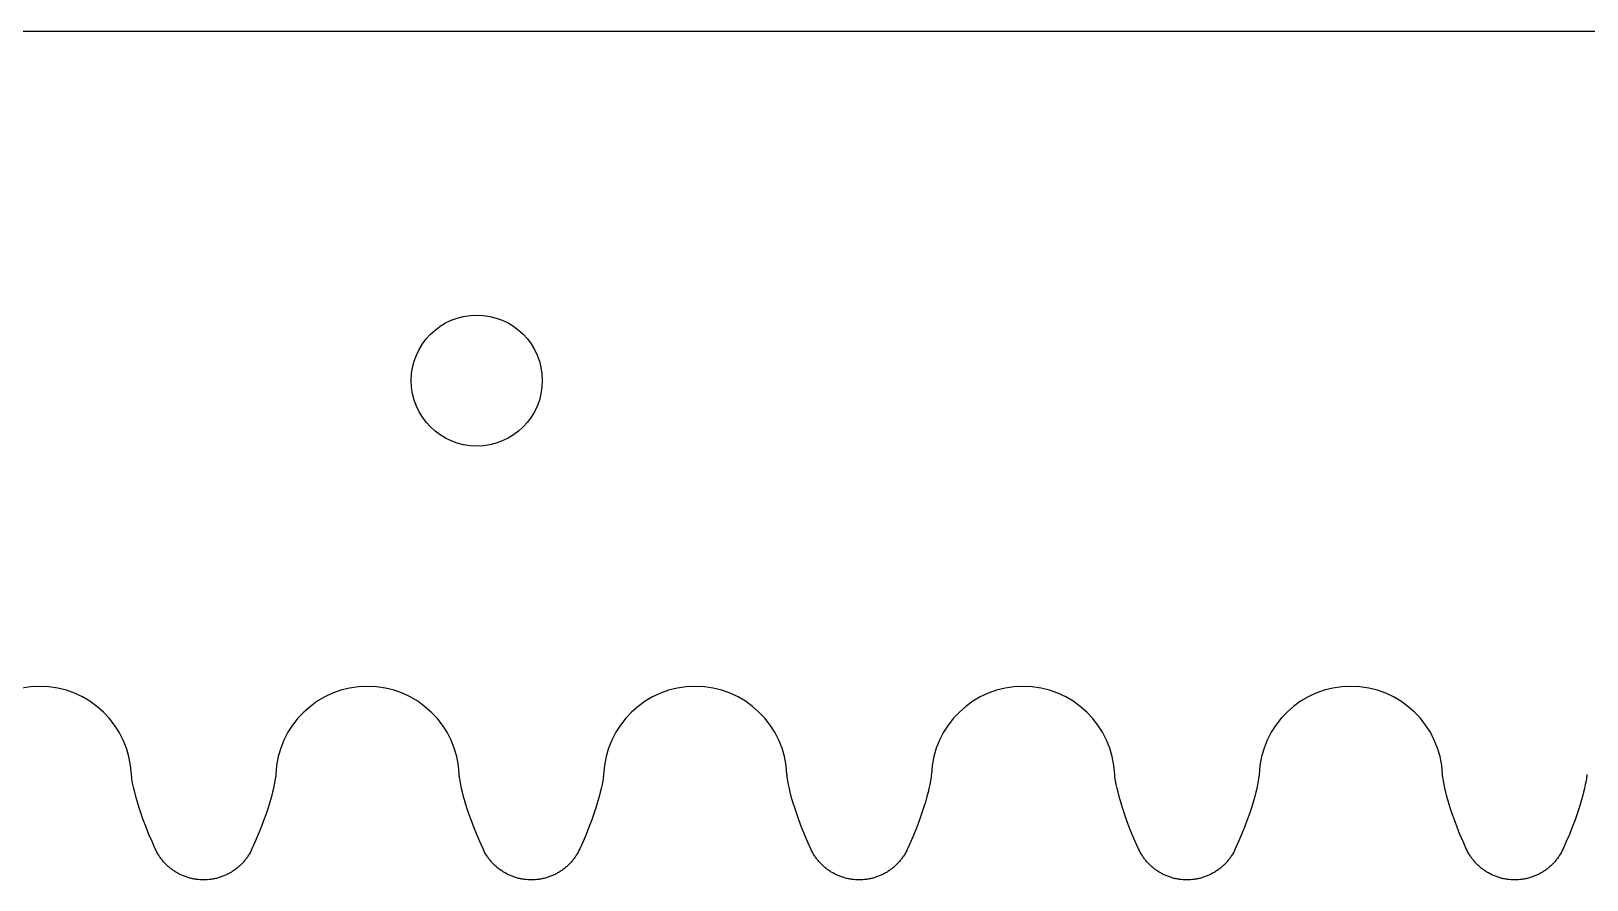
# Model space of a CAD drawing. Extents: x -1581 to -1270, y 120 to 168.
# Drawn here: x -1425.4 to -1389.8, y 119.9 to 139.33 of the extents above; entities that cross this region are included whole.
import ezdxf

# ---------------------------------------------------------------- set-up
doc = ezdxf.new("R2010")
doc.units = 0
doc.layers.add('V2_X8M8_BEARINGS', color=7, linetype='CONTINUOUS')

msp = doc.modelspace()

# ---------------------------------------------------------------- linework, layer by layer
at = {"layer": 'V2_X8M8_BEARINGS'}
for p, q in [((-1580.467, 139.332, -0.042), (-1334.697, 139.332, -0.042)), ((-1423.1, 122.298, -0.042), (-1423.1, 122.313, -0.042)), ((-1423.099, 122.29, -0.042), (-1423.1, 122.298, -0.042)), ((-1423.099, 122.285, -0.042), (-1423.099, 122.29, -0.042)), ((-1423.098, 122.277, -0.042), (-1423.099, 122.285, -0.042)), ((-1423.095, 122.252, -0.042), (-1423.098, 122.277, -0.042)), ((-1423.089, 122.217, -0.042), (-1423.095, 122.252, -0.042)), ((-1423.082, 122.171, -0.042), (-1423.089, 122.217, -0.042)), ((-1423.065, 122.085, -0.042), (-1423.082, 122.171, -0.042)), ((-1419.816, 122.171, -0.042), (-1419.833, 122.085, -0.042)), ((-1419.808, 122.217, -0.042), (-1419.816, 122.171, -0.042)), ((-1419.803, 122.252, -0.042), (-1419.808, 122.217, -0.042)), ((-1419.8, 122.277, -0.042), (-1419.803, 122.252, -0.042)), ((-1419.799, 122.285, -0.042), (-1419.8, 122.277, -0.042)), ((-1419.798, 122.298, -0.042), (-1419.799, 122.29, -0.042)), ((-1419.799, 122.29, -0.042), (-1419.799, 122.285, -0.042)), ((-1419.797, 122.313, -0.042), (-1419.798, 122.298, -0.042)), ((-1415.6, 122.298, -0.042), (-1415.6, 122.313, -0.042)), ((-1415.599, 122.29, -0.042), (-1415.6, 122.298, -0.042)), ((-1415.599, 122.285, -0.042), (-1415.599, 122.29, -0.042)), ((-1415.598, 122.277, -0.042), (-1415.599, 122.285, -0.042)), ((-1415.595, 122.252, -0.042), (-1415.598, 122.277, -0.042)), ((-1415.589, 122.217, -0.042), (-1415.595, 122.252, -0.042)), ((-1415.582, 122.171, -0.042), (-1415.589, 122.217, -0.042)), ((-1415.565, 122.085, -0.042), (-1415.582, 122.171, -0.042)), ((-1412.316, 122.171, -0.042), (-1412.333, 122.085, -0.042)), ((-1412.308, 122.217, -0.042), (-1412.316, 122.171, -0.042)), ((-1412.303, 122.252, -0.042), (-1412.308, 122.217, -0.042)), ((-1412.3, 122.277, -0.042), (-1412.303, 122.252, -0.042)), ((-1412.299, 122.285, -0.042), (-1412.3, 122.277, -0.042)), ((-1412.298, 122.298, -0.042), (-1412.299, 122.29, -0.042)), ((-1412.299, 122.29, -0.042), (-1412.299, 122.285, -0.042)), ((-1412.297, 122.313, -0.042), (-1412.298, 122.298, -0.042)), ((-1408.1, 122.298, -0.042), (-1408.1, 122.313, -0.042)), ((-1408.099, 122.29, -0.042), (-1408.1, 122.298, -0.042)), ((-1408.099, 122.285, -0.042), (-1408.099, 122.29, -0.042)), ((-1408.098, 122.277, -0.042), (-1408.099, 122.285, -0.042)), ((-1408.095, 122.252, -0.042), (-1408.098, 122.277, -0.042)), ((-1408.089, 122.217, -0.042), (-1408.095, 122.252, -0.042)), ((-1408.082, 122.171, -0.042), (-1408.089, 122.217, -0.042)), ((-1408.065, 122.085, -0.042), (-1408.082, 122.171, -0.042)), ((-1404.816, 122.171, -0.042), (-1404.833, 122.085, -0.042)), ((-1404.808, 122.217, -0.042), (-1404.816, 122.171, -0.042)), ((-1404.803, 122.252, -0.042), (-1404.808, 122.217, -0.042)), ((-1404.8, 122.277, -0.042), (-1404.803, 122.252, -0.042)), ((-1404.799, 122.285, -0.042), (-1404.8, 122.277, -0.042)), ((-1404.798, 122.298, -0.042), (-1404.799, 122.29, -0.042)), ((-1404.799, 122.29, -0.042), (-1404.799, 122.285, -0.042)), ((-1404.797, 122.313, -0.042), (-1404.798, 122.298, -0.042)), ((-1400.6, 122.298, -0.042), (-1400.6, 122.313, -0.042)), ((-1400.599, 122.29, -0.042), (-1400.6, 122.298, -0.042)), ((-1400.599, 122.285, -0.042), (-1400.599, 122.29, -0.042)), ((-1400.598, 122.277, -0.042), (-1400.599, 122.285, -0.042)), ((-1400.595, 122.252, -0.042), (-1400.598, 122.277, -0.042)), ((-1400.589, 122.217, -0.042), (-1400.595, 122.252, -0.042)), ((-1400.582, 122.171, -0.042), (-1400.589, 122.217, -0.042)), ((-1400.565, 122.085, -0.042), (-1400.582, 122.171, -0.042)), ((-1397.316, 122.171, -0.042), (-1397.333, 122.085, -0.042)), ((-1397.308, 122.217, -0.042), (-1397.316, 122.171, -0.042)), ((-1397.303, 122.252, -0.042), (-1397.308, 122.217, -0.042)), ((-1397.3, 122.277, -0.042), (-1397.303, 122.252, -0.042)), ((-1397.299, 122.285, -0.042), (-1397.3, 122.277, -0.042)), ((-1397.298, 122.298, -0.042), (-1397.299, 122.29, -0.042)), ((-1397.299, 122.29, -0.042), (-1397.299, 122.285, -0.042)), ((-1397.297, 122.313, -0.042), (-1397.298, 122.298, -0.042)), ((-1393.1, 122.298, -0.042), (-1393.1, 122.313, -0.042)), ((-1393.099, 122.29, -0.042), (-1393.1, 122.298, -0.042)), ((-1393.099, 122.285, -0.042), (-1393.099, 122.29, -0.042)), ((-1393.098, 122.277, -0.042), (-1393.099, 122.285, -0.042)), ((-1393.095, 122.252, -0.042), (-1393.098, 122.277, -0.042)), ((-1393.089, 122.217, -0.042), (-1393.095, 122.252, -0.042)), ((-1393.082, 122.171, -0.042), (-1393.089, 122.217, -0.042)), ((-1393.065, 122.085, -0.042), (-1393.082, 122.171, -0.042)), ((-1389.816, 122.171, -0.042), (-1389.833, 122.085, -0.042)), ((-1389.808, 122.217, -0.042), (-1389.816, 122.171, -0.042)), ((-1389.803, 122.252, -0.042), (-1389.808, 122.217, -0.042)), ((-1389.8, 122.277, -0.042), (-1389.803, 122.252, -0.042)), ((-1389.799, 122.285, -0.042), (-1389.8, 122.277, -0.042)), ((-1389.798, 122.298, -0.042), (-1389.799, 122.29, -0.042)), ((-1389.799, 122.29, -0.042), (-1389.799, 122.285, -0.042)), ((-1389.797, 122.313, -0.042), (-1389.798, 122.298, -0.042)), ((-1423.046, 121.997, -0.042), (-1423.065, 122.085, -0.042)), ((-1423.025, 121.907, -0.042), (-1423.046, 121.997, -0.042)), ((-1423.001, 121.814, -0.042), (-1423.025, 121.907, -0.042)), ((-1422.964, 121.683, -0.042), (-1423.001, 121.814, -0.042)), ((-1419.897, 121.814, -0.042), (-1419.934, 121.683, -0.042)), ((-1419.873, 121.907, -0.042), (-1419.897, 121.814, -0.042)), ((-1419.852, 121.997, -0.042), (-1419.873, 121.907, -0.042)), ((-1419.833, 122.085, -0.042), (-1419.852, 121.997, -0.042)), ((-1415.546, 121.997, -0.042), (-1415.565, 122.085, -0.042)), ((-1415.525, 121.907, -0.042), (-1415.546, 121.997, -0.042)), ((-1415.501, 121.814, -0.042), (-1415.525, 121.907, -0.042)), ((-1415.464, 121.683, -0.042), (-1415.501, 121.814, -0.042)), ((-1412.397, 121.814, -0.042), (-1412.434, 121.683, -0.042)), ((-1412.373, 121.907, -0.042), (-1412.397, 121.814, -0.042)), ((-1412.352, 121.997, -0.042), (-1412.373, 121.907, -0.042)), ((-1412.333, 122.085, -0.042), (-1412.352, 121.997, -0.042)), ((-1408.046, 121.997, -0.042), (-1408.065, 122.085, -0.042)), ((-1408.025, 121.907, -0.042), (-1408.046, 121.997, -0.042)), ((-1408.001, 121.814, -0.042), (-1408.025, 121.907, -0.042)), ((-1407.964, 121.683, -0.042), (-1408.001, 121.814, -0.042)), ((-1404.897, 121.814, -0.042), (-1404.934, 121.683, -0.042)), ((-1404.873, 121.907, -0.042), (-1404.897, 121.814, -0.042)), ((-1404.852, 121.997, -0.042), (-1404.873, 121.907, -0.042)), ((-1404.833, 122.085, -0.042), (-1404.852, 121.997, -0.042)), ((-1400.546, 121.997, -0.042), (-1400.565, 122.085, -0.042)), ((-1400.525, 121.907, -0.042), (-1400.546, 121.997, -0.042)), ((-1400.501, 121.814, -0.042), (-1400.525, 121.907, -0.042)), ((-1400.464, 121.683, -0.042), (-1400.501, 121.814, -0.042)), ((-1397.397, 121.814, -0.042), (-1397.434, 121.683, -0.042)), ((-1397.373, 121.907, -0.042), (-1397.397, 121.814, -0.042)), ((-1397.352, 121.997, -0.042), (-1397.373, 121.907, -0.042)), ((-1397.333, 122.085, -0.042), (-1397.352, 121.997, -0.042)), ((-1393.046, 121.997, -0.042), (-1393.065, 122.085, -0.042)), ((-1393.025, 121.907, -0.042), (-1393.046, 121.997, -0.042)), ((-1393.001, 121.814, -0.042), (-1393.025, 121.907, -0.042)), ((-1392.964, 121.683, -0.042), (-1393.001, 121.814, -0.042)), ((-1389.897, 121.814, -0.042), (-1389.934, 121.683, -0.042)), ((-1389.873, 121.907, -0.042), (-1389.897, 121.814, -0.042)), ((-1389.852, 121.997, -0.042), (-1389.873, 121.907, -0.042)), ((-1389.833, 122.085, -0.042), (-1389.852, 121.997, -0.042)), ((-1422.923, 121.55, -0.042), (-1422.964, 121.683, -0.042)), ((-1422.878, 121.414, -0.042), (-1422.923, 121.55, -0.042)), ((-1422.829, 121.275, -0.042), (-1422.878, 121.414, -0.042)), ((-1420.019, 121.414, -0.042), (-1420.068, 121.275, -0.042)), ((-1419.975, 121.55, -0.042), (-1420.019, 121.414, -0.042)), ((-1419.934, 121.683, -0.042), (-1419.975, 121.55, -0.042)), ((-1415.423, 121.55, -0.042), (-1415.464, 121.683, -0.042)), ((-1415.378, 121.414, -0.042), (-1415.423, 121.55, -0.042)), ((-1415.329, 121.275, -0.042), (-1415.378, 121.414, -0.042)), ((-1412.519, 121.414, -0.042), (-1412.568, 121.275, -0.042)), ((-1412.474, 121.55, -0.042), (-1412.519, 121.414, -0.042)), ((-1412.434, 121.683, -0.042), (-1412.474, 121.55, -0.042)), ((-1407.923, 121.55, -0.042), (-1407.964, 121.683, -0.042)), ((-1407.878, 121.414, -0.042), (-1407.923, 121.55, -0.042)), ((-1407.829, 121.275, -0.042), (-1407.878, 121.414, -0.042)), ((-1405.019, 121.414, -0.042), (-1405.068, 121.275, -0.042)), ((-1404.974, 121.55, -0.042), (-1405.019, 121.414, -0.042)), ((-1404.934, 121.683, -0.042), (-1404.974, 121.55, -0.042)), ((-1400.423, 121.55, -0.042), (-1400.464, 121.683, -0.042)), ((-1400.378, 121.414, -0.042), (-1400.423, 121.55, -0.042)), ((-1400.329, 121.275, -0.042), (-1400.378, 121.414, -0.042)), ((-1397.519, 121.414, -0.042), (-1397.568, 121.275, -0.042)), ((-1397.474, 121.55, -0.042), (-1397.519, 121.414, -0.042)), ((-1397.434, 121.683, -0.042), (-1397.474, 121.55, -0.042)), ((-1392.923, 121.55, -0.042), (-1392.964, 121.683, -0.042)), ((-1392.878, 121.414, -0.042), (-1392.923, 121.55, -0.042)), ((-1392.829, 121.275, -0.042), (-1392.878, 121.414, -0.042)), ((-1390.019, 121.414, -0.042), (-1390.068, 121.275, -0.042)), ((-1389.974, 121.55, -0.042), (-1390.019, 121.414, -0.042)), ((-1389.934, 121.683, -0.042), (-1389.974, 121.55, -0.042)), ((-1422.767, 121.11, -0.042), (-1422.829, 121.275, -0.042)), ((-1422.701, 120.944, -0.042), (-1422.767, 121.11, -0.042)), ((-1420.131, 121.11, -0.042), (-1420.197, 120.944, -0.042)), ((-1420.068, 121.275, -0.042), (-1420.131, 121.11, -0.042)), ((-1415.267, 121.11, -0.042), (-1415.329, 121.275, -0.042)), ((-1415.201, 120.944, -0.042), (-1415.267, 121.11, -0.042)), ((-1412.631, 121.11, -0.042), (-1412.697, 120.944, -0.042)), ((-1412.568, 121.275, -0.042), (-1412.631, 121.11, -0.042)), ((-1407.767, 121.11, -0.042), (-1407.829, 121.275, -0.042)), ((-1407.701, 120.944, -0.042), (-1407.767, 121.11, -0.042)), ((-1405.131, 121.11, -0.042), (-1405.197, 120.944, -0.042)), ((-1405.068, 121.275, -0.042), (-1405.131, 121.11, -0.042)), ((-1400.267, 121.11, -0.042), (-1400.329, 121.275, -0.042)), ((-1400.201, 120.944, -0.042), (-1400.267, 121.11, -0.042)), ((-1397.631, 121.11, -0.042), (-1397.697, 120.944, -0.042)), ((-1397.568, 121.275, -0.042), (-1397.631, 121.11, -0.042)), ((-1392.767, 121.11, -0.042), (-1392.829, 121.275, -0.042)), ((-1392.701, 120.944, -0.042), (-1392.767, 121.11, -0.042)), ((-1390.131, 121.11, -0.042), (-1390.197, 120.944, -0.042)), ((-1390.068, 121.275, -0.042), (-1390.131, 121.11, -0.042)), ((-1422.63, 120.778, -0.042), (-1422.701, 120.944, -0.042)), ((-1422.556, 120.612, -0.042), (-1422.63, 120.778, -0.042)), ((-1420.268, 120.778, -0.042), (-1420.342, 120.612, -0.042)), ((-1420.197, 120.944, -0.042), (-1420.268, 120.778, -0.042)), ((-1415.13, 120.778, -0.042), (-1415.201, 120.944, -0.042)), ((-1415.056, 120.612, -0.042), (-1415.13, 120.778, -0.042)), ((-1412.768, 120.778, -0.042), (-1412.842, 120.612, -0.042)), ((-1412.697, 120.944, -0.042), (-1412.768, 120.778, -0.042)), ((-1407.63, 120.778, -0.042), (-1407.701, 120.944, -0.042)), ((-1407.556, 120.612, -0.042), (-1407.63, 120.778, -0.042)), ((-1405.268, 120.778, -0.042), (-1405.342, 120.612, -0.042)), ((-1405.197, 120.944, -0.042), (-1405.268, 120.778, -0.042)), ((-1400.13, 120.778, -0.042), (-1400.201, 120.944, -0.042)), ((-1400.056, 120.612, -0.042), (-1400.13, 120.778, -0.042)), ((-1397.768, 120.778, -0.042), (-1397.842, 120.612, -0.042)), ((-1397.697, 120.944, -0.042), (-1397.768, 120.778, -0.042)), ((-1392.63, 120.778, -0.042), (-1392.701, 120.944, -0.042)), ((-1392.556, 120.612, -0.042), (-1392.63, 120.778, -0.042)), ((-1390.268, 120.778, -0.042), (-1390.342, 120.612, -0.042)), ((-1390.197, 120.944, -0.042), (-1390.268, 120.778, -0.042)), ((-1422.538, 120.575, -0.042), (-1422.556, 120.612, -0.042)), ((-1422.519, 120.538, -0.042), (-1422.538, 120.575, -0.042)), ((-1422.498, 120.501, -0.042), (-1422.519, 120.538, -0.042)), ((-1422.476, 120.465, -0.042), (-1422.498, 120.501, -0.042)), ((-1422.464, 120.447, -0.042), (-1422.476, 120.465, -0.042)), ((-1422.452, 120.43, -0.042), (-1422.464, 120.447, -0.042)), ((-1422.44, 120.412, -0.042), (-1422.452, 120.43, -0.042)), ((-1422.427, 120.395, -0.042), (-1422.44, 120.412, -0.042)), ((-1422.414, 120.377, -0.042), (-1422.427, 120.395, -0.042)), ((-1422.401, 120.36, -0.042), (-1422.414, 120.377, -0.042)), ((-1422.387, 120.343, -0.042), (-1422.401, 120.36, -0.042)), ((-1422.373, 120.327, -0.042), (-1422.387, 120.343, -0.042)), ((-1422.358, 120.31, -0.042), (-1422.373, 120.327, -0.042)), ((-1420.525, 120.327, -0.042), (-1420.539, 120.31, -0.042)), ((-1420.511, 120.343, -0.042), (-1420.525, 120.327, -0.042)), ((-1420.497, 120.36, -0.042), (-1420.511, 120.343, -0.042)), ((-1420.484, 120.377, -0.042), (-1420.497, 120.36, -0.042)), ((-1420.471, 120.395, -0.042), (-1420.484, 120.377, -0.042)), ((-1420.458, 120.412, -0.042), (-1420.471, 120.395, -0.042)), ((-1420.446, 120.43, -0.042), (-1420.458, 120.412, -0.042)), ((-1420.434, 120.447, -0.042), (-1420.446, 120.43, -0.042)), ((-1420.422, 120.465, -0.042), (-1420.434, 120.447, -0.042)), ((-1420.4, 120.501, -0.042), (-1420.422, 120.465, -0.042)), ((-1420.379, 120.538, -0.042), (-1420.4, 120.501, -0.042)), ((-1420.36, 120.575, -0.042), (-1420.379, 120.538, -0.042)), ((-1420.342, 120.612, -0.042), (-1420.36, 120.575, -0.042)), ((-1415.038, 120.575, -0.042), (-1415.056, 120.612, -0.042)), ((-1415.019, 120.538, -0.042), (-1415.038, 120.575, -0.042)), ((-1414.998, 120.501, -0.042), (-1415.019, 120.538, -0.042)), ((-1414.976, 120.465, -0.042), (-1414.998, 120.501, -0.042)), ((-1414.964, 120.447, -0.042), (-1414.976, 120.465, -0.042)), ((-1414.952, 120.43, -0.042), (-1414.964, 120.447, -0.042)), ((-1414.94, 120.412, -0.042), (-1414.952, 120.43, -0.042)), ((-1414.927, 120.395, -0.042), (-1414.94, 120.412, -0.042)), ((-1414.914, 120.377, -0.042), (-1414.927, 120.395, -0.042)), ((-1414.901, 120.36, -0.042), (-1414.914, 120.377, -0.042)), ((-1414.887, 120.343, -0.042), (-1414.901, 120.36, -0.042)), ((-1414.873, 120.327, -0.042), (-1414.887, 120.343, -0.042)), ((-1414.858, 120.31, -0.042), (-1414.873, 120.327, -0.042)), ((-1413.025, 120.327, -0.042), (-1413.039, 120.31, -0.042)), ((-1413.011, 120.343, -0.042), (-1413.025, 120.327, -0.042)), ((-1412.997, 120.36, -0.042), (-1413.011, 120.343, -0.042)), ((-1412.984, 120.377, -0.042), (-1412.997, 120.36, -0.042)), ((-1412.971, 120.395, -0.042), (-1412.984, 120.377, -0.042)), ((-1412.958, 120.412, -0.042), (-1412.971, 120.395, -0.042)), ((-1412.946, 120.43, -0.042), (-1412.958, 120.412, -0.042)), ((-1412.934, 120.447, -0.042), (-1412.946, 120.43, -0.042)), ((-1412.922, 120.465, -0.042), (-1412.934, 120.447, -0.042)), ((-1412.9, 120.501, -0.042), (-1412.922, 120.465, -0.042)), ((-1412.879, 120.538, -0.042), (-1412.9, 120.501, -0.042)), ((-1412.86, 120.575, -0.042), (-1412.879, 120.538, -0.042)), ((-1412.842, 120.612, -0.042), (-1412.86, 120.575, -0.042)), ((-1407.538, 120.575, -0.042), (-1407.556, 120.612, -0.042)), ((-1407.519, 120.538, -0.042), (-1407.538, 120.575, -0.042)), ((-1407.498, 120.501, -0.042), (-1407.519, 120.538, -0.042)), ((-1407.476, 120.465, -0.042), (-1407.498, 120.501, -0.042)), ((-1407.464, 120.447, -0.042), (-1407.476, 120.465, -0.042)), ((-1407.452, 120.43, -0.042), (-1407.464, 120.447, -0.042)), ((-1407.44, 120.412, -0.042), (-1407.452, 120.43, -0.042)), ((-1407.427, 120.395, -0.042), (-1407.44, 120.412, -0.042)), ((-1407.414, 120.377, -0.042), (-1407.427, 120.395, -0.042)), ((-1407.401, 120.36, -0.042), (-1407.414, 120.377, -0.042)), ((-1407.387, 120.343, -0.042), (-1407.401, 120.36, -0.042)), ((-1407.373, 120.327, -0.042), (-1407.387, 120.343, -0.042)), ((-1407.358, 120.31, -0.042), (-1407.373, 120.327, -0.042)), ((-1405.525, 120.327, -0.042), (-1405.539, 120.31, -0.042)), ((-1405.511, 120.343, -0.042), (-1405.525, 120.327, -0.042)), ((-1405.497, 120.36, -0.042), (-1405.511, 120.343, -0.042)), ((-1405.484, 120.377, -0.042), (-1405.497, 120.36, -0.042)), ((-1405.471, 120.395, -0.042), (-1405.484, 120.377, -0.042)), ((-1405.458, 120.412, -0.042), (-1405.471, 120.395, -0.042)), ((-1405.446, 120.43, -0.042), (-1405.458, 120.412, -0.042)), ((-1405.434, 120.447, -0.042), (-1405.446, 120.43, -0.042)), ((-1405.422, 120.465, -0.042), (-1405.434, 120.447, -0.042)), ((-1405.4, 120.501, -0.042), (-1405.422, 120.465, -0.042)), ((-1405.379, 120.538, -0.042), (-1405.4, 120.501, -0.042)), ((-1405.36, 120.575, -0.042), (-1405.379, 120.538, -0.042)), ((-1405.342, 120.612, -0.042), (-1405.36, 120.575, -0.042)), ((-1400.038, 120.575, -0.042), (-1400.056, 120.612, -0.042)), ((-1400.019, 120.538, -0.042), (-1400.038, 120.575, -0.042)), ((-1399.998, 120.501, -0.042), (-1400.019, 120.538, -0.042)), ((-1399.976, 120.465, -0.042), (-1399.998, 120.501, -0.042)), ((-1399.964, 120.447, -0.042), (-1399.976, 120.465, -0.042)), ((-1399.952, 120.43, -0.042), (-1399.964, 120.447, -0.042)), ((-1399.94, 120.412, -0.042), (-1399.952, 120.43, -0.042)), ((-1399.927, 120.395, -0.042), (-1399.94, 120.412, -0.042)), ((-1399.914, 120.377, -0.042), (-1399.927, 120.395, -0.042)), ((-1399.901, 120.36, -0.042), (-1399.914, 120.377, -0.042)), ((-1399.887, 120.343, -0.042), (-1399.901, 120.36, -0.042)), ((-1399.873, 120.327, -0.042), (-1399.887, 120.343, -0.042)), ((-1399.858, 120.31, -0.042), (-1399.873, 120.327, -0.042)), ((-1398.025, 120.327, -0.042), (-1398.039, 120.31, -0.042)), ((-1398.011, 120.343, -0.042), (-1398.025, 120.327, -0.042)), ((-1397.997, 120.36, -0.042), (-1398.011, 120.343, -0.042)), ((-1397.984, 120.377, -0.042), (-1397.997, 120.36, -0.042)), ((-1397.971, 120.395, -0.042), (-1397.984, 120.377, -0.042)), ((-1397.958, 120.412, -0.042), (-1397.971, 120.395, -0.042)), ((-1397.946, 120.43, -0.042), (-1397.958, 120.412, -0.042)), ((-1397.934, 120.447, -0.042), (-1397.946, 120.43, -0.042)), ((-1397.922, 120.465, -0.042), (-1397.934, 120.447, -0.042)), ((-1397.9, 120.501, -0.042), (-1397.922, 120.465, -0.042)), ((-1397.879, 120.538, -0.042), (-1397.9, 120.501, -0.042)), ((-1397.86, 120.575, -0.042), (-1397.879, 120.538, -0.042)), ((-1397.842, 120.612, -0.042), (-1397.86, 120.575, -0.042)), ((-1392.538, 120.575, -0.042), (-1392.556, 120.612, -0.042)), ((-1392.519, 120.538, -0.042), (-1392.538, 120.575, -0.042)), ((-1392.498, 120.501, -0.042), (-1392.519, 120.538, -0.042)), ((-1392.476, 120.465, -0.042), (-1392.498, 120.501, -0.042)), ((-1392.464, 120.447, -0.042), (-1392.476, 120.465, -0.042)), ((-1392.452, 120.43, -0.042), (-1392.464, 120.447, -0.042)), ((-1392.44, 120.412, -0.042), (-1392.452, 120.43, -0.042)), ((-1392.427, 120.395, -0.042), (-1392.44, 120.412, -0.042)), ((-1392.414, 120.377, -0.042), (-1392.427, 120.395, -0.042)), ((-1392.401, 120.36, -0.042), (-1392.414, 120.377, -0.042)), ((-1392.387, 120.343, -0.042), (-1392.401, 120.36, -0.042)), ((-1392.373, 120.327, -0.042), (-1392.387, 120.343, -0.042)), ((-1392.358, 120.31, -0.042), (-1392.373, 120.327, -0.042)), ((-1390.525, 120.327, -0.042), (-1390.539, 120.31, -0.042)), ((-1390.511, 120.343, -0.042), (-1390.525, 120.327, -0.042)), ((-1390.497, 120.36, -0.042), (-1390.511, 120.343, -0.042)), ((-1390.484, 120.377, -0.042), (-1390.497, 120.36, -0.042)), ((-1390.471, 120.395, -0.042), (-1390.484, 120.377, -0.042)), ((-1390.458, 120.412, -0.042), (-1390.471, 120.395, -0.042)), ((-1390.446, 120.43, -0.042), (-1390.458, 120.412, -0.042)), ((-1390.434, 120.447, -0.042), (-1390.446, 120.43, -0.042)), ((-1390.422, 120.465, -0.042), (-1390.434, 120.447, -0.042)), ((-1390.4, 120.501, -0.042), (-1390.422, 120.465, -0.042)), ((-1390.379, 120.538, -0.042), (-1390.4, 120.501, -0.042)), ((-1390.36, 120.575, -0.042), (-1390.379, 120.538, -0.042)), ((-1390.342, 120.612, -0.042), (-1390.36, 120.575, -0.042)), ((-1422.344, 120.294, -0.042), (-1422.358, 120.31, -0.042)), ((-1422.329, 120.278, -0.042), (-1422.344, 120.294, -0.042)), ((-1422.313, 120.262, -0.042), (-1422.329, 120.278, -0.042)), ((-1422.298, 120.247, -0.042), (-1422.313, 120.262, -0.042)), ((-1422.282, 120.232, -0.042), (-1422.298, 120.247, -0.042)), ((-1422.265, 120.217, -0.042), (-1422.282, 120.232, -0.042)), ((-1422.249, 120.202, -0.042), (-1422.265, 120.217, -0.042)), ((-1422.232, 120.187, -0.042), (-1422.249, 120.202, -0.042)), ((-1422.215, 120.173, -0.042), (-1422.232, 120.187, -0.042)), ((-1422.197, 120.159, -0.042), (-1422.215, 120.173, -0.042)), ((-1422.18, 120.146, -0.042), (-1422.197, 120.159, -0.042)), ((-1422.162, 120.133, -0.042), (-1422.18, 120.146, -0.042)), ((-1422.143, 120.12, -0.042), (-1422.162, 120.133, -0.042)), ((-1422.125, 120.107, -0.042), (-1422.143, 120.12, -0.042)), ((-1422.106, 120.095, -0.042), (-1422.125, 120.107, -0.042)), ((-1422.087, 120.083, -0.042), (-1422.106, 120.095, -0.042)), ((-1422.068, 120.072, -0.042), (-1422.087, 120.083, -0.042)), ((-1422.049, 120.061, -0.042), (-1422.068, 120.072, -0.042)), ((-1422.029, 120.05, -0.042), (-1422.049, 120.061, -0.042)), ((-1422.01, 120.039, -0.042), (-1422.029, 120.05, -0.042)), ((-1421.99, 120.029, -0.042), (-1422.01, 120.039, -0.042)), ((-1421.97, 120.02, -0.042), (-1421.99, 120.029, -0.042)), ((-1421.95, 120.01, -0.042), (-1421.97, 120.02, -0.042)), ((-1421.93, 120.001, -0.042), (-1421.95, 120.01, -0.042)), ((-1421.909, 119.993, -0.042), (-1421.93, 120.001, -0.042)), ((-1421.889, 119.985, -0.042), (-1421.909, 119.993, -0.042)), ((-1421.868, 119.977, -0.042), (-1421.889, 119.985, -0.042)), ((-1421.847, 119.969, -0.042), (-1421.868, 119.977, -0.042)), ((-1421.826, 119.962, -0.042), (-1421.847, 119.969, -0.042)), ((-1421.051, 119.969, -0.042), (-1421.071, 119.962, -0.042)), ((-1421.03, 119.977, -0.042), (-1421.051, 119.969, -0.042)), ((-1421.009, 119.985, -0.042), (-1421.03, 119.977, -0.042)), ((-1420.989, 119.993, -0.042), (-1421.009, 119.985, -0.042)), ((-1420.968, 120.001, -0.042), (-1420.989, 119.993, -0.042)), ((-1420.948, 120.01, -0.042), (-1420.968, 120.001, -0.042)), ((-1420.928, 120.02, -0.042), (-1420.948, 120.01, -0.042)), ((-1420.908, 120.029, -0.042), (-1420.928, 120.02, -0.042)), ((-1420.888, 120.039, -0.042), (-1420.908, 120.029, -0.042)), ((-1420.868, 120.05, -0.042), (-1420.888, 120.039, -0.042)), ((-1420.849, 120.061, -0.042), (-1420.868, 120.05, -0.042)), ((-1420.83, 120.072, -0.042), (-1420.849, 120.061, -0.042)), ((-1420.81, 120.083, -0.042), (-1420.83, 120.072, -0.042)), ((-1420.792, 120.095, -0.042), (-1420.81, 120.083, -0.042)), ((-1420.773, 120.107, -0.042), (-1420.792, 120.095, -0.042)), ((-1420.754, 120.12, -0.042), (-1420.773, 120.107, -0.042)), ((-1420.736, 120.133, -0.042), (-1420.754, 120.12, -0.042)), ((-1420.718, 120.146, -0.042), (-1420.736, 120.133, -0.042)), ((-1420.701, 120.159, -0.042), (-1420.718, 120.146, -0.042)), ((-1420.683, 120.173, -0.042), (-1420.701, 120.159, -0.042)), ((-1420.666, 120.187, -0.042), (-1420.683, 120.173, -0.042)), ((-1420.649, 120.202, -0.042), (-1420.666, 120.187, -0.042)), ((-1420.633, 120.217, -0.042), (-1420.649, 120.202, -0.042)), ((-1420.616, 120.232, -0.042), (-1420.633, 120.217, -0.042)), ((-1420.6, 120.247, -0.042), (-1420.616, 120.232, -0.042)), ((-1420.585, 120.262, -0.042), (-1420.6, 120.247, -0.042)), ((-1420.569, 120.278, -0.042), (-1420.585, 120.262, -0.042)), ((-1420.554, 120.294, -0.042), (-1420.569, 120.278, -0.042)), ((-1420.539, 120.31, -0.042), (-1420.554, 120.294, -0.042)), ((-1414.844, 120.294, -0.042), (-1414.858, 120.31, -0.042)), ((-1414.829, 120.278, -0.042), (-1414.844, 120.294, -0.042)), ((-1414.813, 120.262, -0.042), (-1414.829, 120.278, -0.042)), ((-1414.798, 120.247, -0.042), (-1414.813, 120.262, -0.042)), ((-1414.782, 120.232, -0.042), (-1414.798, 120.247, -0.042)), ((-1414.765, 120.217, -0.042), (-1414.782, 120.232, -0.042)), ((-1414.749, 120.202, -0.042), (-1414.765, 120.217, -0.042)), ((-1414.732, 120.187, -0.042), (-1414.749, 120.202, -0.042)), ((-1414.715, 120.173, -0.042), (-1414.732, 120.187, -0.042)), ((-1414.697, 120.159, -0.042), (-1414.715, 120.173, -0.042)), ((-1414.68, 120.146, -0.042), (-1414.697, 120.159, -0.042)), ((-1414.662, 120.133, -0.042), (-1414.68, 120.146, -0.042)), ((-1414.643, 120.12, -0.042), (-1414.662, 120.133, -0.042)), ((-1414.625, 120.107, -0.042), (-1414.643, 120.12, -0.042)), ((-1414.606, 120.095, -0.042), (-1414.625, 120.107, -0.042)), ((-1414.587, 120.083, -0.042), (-1414.606, 120.095, -0.042)), ((-1414.568, 120.072, -0.042), (-1414.587, 120.083, -0.042)), ((-1414.549, 120.061, -0.042), (-1414.568, 120.072, -0.042)), ((-1414.529, 120.05, -0.042), (-1414.549, 120.061, -0.042)), ((-1414.51, 120.039, -0.042), (-1414.529, 120.05, -0.042)), ((-1414.49, 120.029, -0.042), (-1414.51, 120.039, -0.042)), ((-1414.47, 120.02, -0.042), (-1414.49, 120.029, -0.042)), ((-1414.45, 120.01, -0.042), (-1414.47, 120.02, -0.042)), ((-1414.43, 120.001, -0.042), (-1414.45, 120.01, -0.042)), ((-1414.409, 119.993, -0.042), (-1414.43, 120.001, -0.042)), ((-1414.389, 119.985, -0.042), (-1414.409, 119.993, -0.042)), ((-1414.368, 119.977, -0.042), (-1414.389, 119.985, -0.042)), ((-1414.347, 119.969, -0.042), (-1414.368, 119.977, -0.042)), ((-1414.326, 119.962, -0.042), (-1414.347, 119.969, -0.042)), ((-1413.551, 119.969, -0.042), (-1413.571, 119.962, -0.042)), ((-1413.53, 119.977, -0.042), (-1413.551, 119.969, -0.042)), ((-1413.509, 119.985, -0.042), (-1413.53, 119.977, -0.042)), ((-1413.489, 119.993, -0.042), (-1413.509, 119.985, -0.042)), ((-1413.468, 120.001, -0.042), (-1413.489, 119.993, -0.042)), ((-1413.448, 120.01, -0.042), (-1413.468, 120.001, -0.042)), ((-1413.428, 120.02, -0.042), (-1413.448, 120.01, -0.042)), ((-1413.408, 120.029, -0.042), (-1413.428, 120.02, -0.042)), ((-1413.388, 120.039, -0.042), (-1413.408, 120.029, -0.042)), ((-1413.368, 120.05, -0.042), (-1413.388, 120.039, -0.042)), ((-1413.349, 120.061, -0.042), (-1413.368, 120.05, -0.042)), ((-1413.33, 120.072, -0.042), (-1413.349, 120.061, -0.042)), ((-1413.31, 120.083, -0.042), (-1413.33, 120.072, -0.042)), ((-1413.292, 120.095, -0.042), (-1413.31, 120.083, -0.042)), ((-1413.273, 120.107, -0.042), (-1413.292, 120.095, -0.042)), ((-1413.254, 120.12, -0.042), (-1413.273, 120.107, -0.042)), ((-1413.236, 120.133, -0.042), (-1413.254, 120.12, -0.042)), ((-1413.218, 120.146, -0.042), (-1413.236, 120.133, -0.042)), ((-1413.201, 120.159, -0.042), (-1413.218, 120.146, -0.042)), ((-1413.183, 120.173, -0.042), (-1413.201, 120.159, -0.042)), ((-1413.166, 120.187, -0.042), (-1413.183, 120.173, -0.042)), ((-1413.149, 120.202, -0.042), (-1413.166, 120.187, -0.042)), ((-1413.133, 120.217, -0.042), (-1413.149, 120.202, -0.042)), ((-1413.116, 120.232, -0.042), (-1413.133, 120.217, -0.042)), ((-1413.1, 120.247, -0.042), (-1413.116, 120.232, -0.042)), ((-1413.085, 120.262, -0.042), (-1413.1, 120.247, -0.042)), ((-1413.069, 120.278, -0.042), (-1413.085, 120.262, -0.042)), ((-1413.054, 120.294, -0.042), (-1413.069, 120.278, -0.042)), ((-1413.039, 120.31, -0.042), (-1413.054, 120.294, -0.042)), ((-1407.344, 120.294, -0.042), (-1407.358, 120.31, -0.042)), ((-1407.329, 120.278, -0.042), (-1407.344, 120.294, -0.042)), ((-1407.313, 120.262, -0.042), (-1407.329, 120.278, -0.042)), ((-1407.298, 120.247, -0.042), (-1407.313, 120.262, -0.042)), ((-1407.282, 120.232, -0.042), (-1407.298, 120.247, -0.042)), ((-1407.265, 120.217, -0.042), (-1407.282, 120.232, -0.042)), ((-1407.249, 120.202, -0.042), (-1407.265, 120.217, -0.042)), ((-1407.232, 120.187, -0.042), (-1407.249, 120.202, -0.042)), ((-1407.215, 120.173, -0.042), (-1407.232, 120.187, -0.042)), ((-1407.197, 120.159, -0.042), (-1407.215, 120.173, -0.042)), ((-1407.179, 120.146, -0.042), (-1407.197, 120.159, -0.042)), ((-1407.162, 120.133, -0.042), (-1407.179, 120.146, -0.042)), ((-1407.143, 120.12, -0.042), (-1407.162, 120.133, -0.042)), ((-1407.125, 120.107, -0.042), (-1407.143, 120.12, -0.042)), ((-1407.106, 120.095, -0.042), (-1407.125, 120.107, -0.042)), ((-1407.087, 120.083, -0.042), (-1407.106, 120.095, -0.042)), ((-1407.068, 120.072, -0.042), (-1407.087, 120.083, -0.042)), ((-1407.049, 120.061, -0.042), (-1407.068, 120.072, -0.042)), ((-1407.029, 120.05, -0.042), (-1407.049, 120.061, -0.042)), ((-1407.01, 120.039, -0.042), (-1407.029, 120.05, -0.042)), ((-1406.99, 120.029, -0.042), (-1407.01, 120.039, -0.042)), ((-1406.97, 120.02, -0.042), (-1406.99, 120.029, -0.042)), ((-1406.95, 120.01, -0.042), (-1406.97, 120.02, -0.042)), ((-1406.93, 120.001, -0.042), (-1406.95, 120.01, -0.042)), ((-1406.909, 119.993, -0.042), (-1406.93, 120.001, -0.042)), ((-1406.889, 119.985, -0.042), (-1406.909, 119.993, -0.042)), ((-1406.868, 119.977, -0.042), (-1406.889, 119.985, -0.042)), ((-1406.847, 119.969, -0.042), (-1406.868, 119.977, -0.042)), ((-1406.826, 119.962, -0.042), (-1406.847, 119.969, -0.042)), ((-1406.051, 119.969, -0.042), (-1406.071, 119.962, -0.042)), ((-1406.03, 119.977, -0.042), (-1406.051, 119.969, -0.042)), ((-1406.009, 119.985, -0.042), (-1406.03, 119.977, -0.042)), ((-1405.989, 119.993, -0.042), (-1406.009, 119.985, -0.042)), ((-1405.968, 120.001, -0.042), (-1405.989, 119.993, -0.042)), ((-1405.948, 120.01, -0.042), (-1405.968, 120.001, -0.042)), ((-1405.928, 120.02, -0.042), (-1405.948, 120.01, -0.042)), ((-1405.908, 120.029, -0.042), (-1405.928, 120.02, -0.042)), ((-1405.888, 120.039, -0.042), (-1405.908, 120.029, -0.042)), ((-1405.868, 120.05, -0.042), (-1405.888, 120.039, -0.042)), ((-1405.849, 120.061, -0.042), (-1405.868, 120.05, -0.042)), ((-1405.83, 120.072, -0.042), (-1405.849, 120.061, -0.042)), ((-1405.81, 120.083, -0.042), (-1405.83, 120.072, -0.042)), ((-1405.792, 120.095, -0.042), (-1405.81, 120.083, -0.042)), ((-1405.773, 120.107, -0.042), (-1405.792, 120.095, -0.042)), ((-1405.754, 120.12, -0.042), (-1405.773, 120.107, -0.042)), ((-1405.736, 120.133, -0.042), (-1405.754, 120.12, -0.042)), ((-1405.718, 120.146, -0.042), (-1405.736, 120.133, -0.042)), ((-1405.701, 120.159, -0.042), (-1405.718, 120.146, -0.042)), ((-1405.683, 120.173, -0.042), (-1405.701, 120.159, -0.042)), ((-1405.666, 120.187, -0.042), (-1405.683, 120.173, -0.042)), ((-1405.649, 120.202, -0.042), (-1405.666, 120.187, -0.042)), ((-1405.633, 120.217, -0.042), (-1405.649, 120.202, -0.042)), ((-1405.616, 120.232, -0.042), (-1405.633, 120.217, -0.042)), ((-1405.6, 120.247, -0.042), (-1405.616, 120.232, -0.042)), ((-1405.585, 120.262, -0.042), (-1405.6, 120.247, -0.042)), ((-1405.569, 120.278, -0.042), (-1405.585, 120.262, -0.042)), ((-1405.554, 120.294, -0.042), (-1405.569, 120.278, -0.042)), ((-1405.539, 120.31, -0.042), (-1405.554, 120.294, -0.042)), ((-1399.844, 120.294, -0.042), (-1399.858, 120.31, -0.042)), ((-1399.829, 120.278, -0.042), (-1399.844, 120.294, -0.042)), ((-1399.813, 120.262, -0.042), (-1399.829, 120.278, -0.042)), ((-1399.798, 120.247, -0.042), (-1399.813, 120.262, -0.042)), ((-1399.782, 120.232, -0.042), (-1399.798, 120.247, -0.042)), ((-1399.765, 120.217, -0.042), (-1399.782, 120.232, -0.042)), ((-1399.749, 120.202, -0.042), (-1399.765, 120.217, -0.042)), ((-1399.732, 120.187, -0.042), (-1399.749, 120.202, -0.042)), ((-1399.715, 120.173, -0.042), (-1399.732, 120.187, -0.042)), ((-1399.697, 120.159, -0.042), (-1399.715, 120.173, -0.042)), ((-1399.679, 120.146, -0.042), (-1399.697, 120.159, -0.042)), ((-1399.662, 120.133, -0.042), (-1399.679, 120.146, -0.042)), ((-1399.643, 120.12, -0.042), (-1399.662, 120.133, -0.042)), ((-1399.625, 120.107, -0.042), (-1399.643, 120.12, -0.042)), ((-1399.606, 120.095, -0.042), (-1399.625, 120.107, -0.042)), ((-1399.587, 120.083, -0.042), (-1399.606, 120.095, -0.042)), ((-1399.568, 120.072, -0.042), (-1399.587, 120.083, -0.042)), ((-1399.549, 120.061, -0.042), (-1399.568, 120.072, -0.042)), ((-1399.529, 120.05, -0.042), (-1399.549, 120.061, -0.042)), ((-1399.51, 120.039, -0.042), (-1399.529, 120.05, -0.042)), ((-1399.49, 120.029, -0.042), (-1399.51, 120.039, -0.042)), ((-1399.47, 120.02, -0.042), (-1399.49, 120.029, -0.042)), ((-1399.45, 120.01, -0.042), (-1399.47, 120.02, -0.042)), ((-1399.43, 120.001, -0.042), (-1399.45, 120.01, -0.042)), ((-1399.409, 119.993, -0.042), (-1399.43, 120.001, -0.042)), ((-1399.389, 119.985, -0.042), (-1399.409, 119.993, -0.042)), ((-1399.368, 119.977, -0.042), (-1399.389, 119.985, -0.042)), ((-1399.347, 119.969, -0.042), (-1399.368, 119.977, -0.042)), ((-1399.326, 119.962, -0.042), (-1399.347, 119.969, -0.042)), ((-1398.551, 119.969, -0.042), (-1398.571, 119.962, -0.042)), ((-1398.53, 119.977, -0.042), (-1398.551, 119.969, -0.042)), ((-1398.509, 119.985, -0.042), (-1398.53, 119.977, -0.042)), ((-1398.489, 119.993, -0.042), (-1398.509, 119.985, -0.042)), ((-1398.468, 120.001, -0.042), (-1398.489, 119.993, -0.042)), ((-1398.448, 120.01, -0.042), (-1398.468, 120.001, -0.042)), ((-1398.428, 120.02, -0.042), (-1398.448, 120.01, -0.042)), ((-1398.408, 120.029, -0.042), (-1398.428, 120.02, -0.042)), ((-1398.388, 120.039, -0.042), (-1398.408, 120.029, -0.042)), ((-1398.368, 120.05, -0.042), (-1398.388, 120.039, -0.042)), ((-1398.349, 120.061, -0.042), (-1398.368, 120.05, -0.042)), ((-1398.33, 120.072, -0.042), (-1398.349, 120.061, -0.042)), ((-1398.31, 120.083, -0.042), (-1398.33, 120.072, -0.042)), ((-1398.292, 120.095, -0.042), (-1398.31, 120.083, -0.042)), ((-1398.273, 120.107, -0.042), (-1398.292, 120.095, -0.042)), ((-1398.254, 120.12, -0.042), (-1398.273, 120.107, -0.042)), ((-1398.236, 120.133, -0.042), (-1398.254, 120.12, -0.042)), ((-1398.218, 120.146, -0.042), (-1398.236, 120.133, -0.042)), ((-1398.201, 120.159, -0.042), (-1398.218, 120.146, -0.042)), ((-1398.183, 120.173, -0.042), (-1398.201, 120.159, -0.042)), ((-1398.166, 120.187, -0.042), (-1398.183, 120.173, -0.042)), ((-1398.149, 120.202, -0.042), (-1398.166, 120.187, -0.042)), ((-1398.133, 120.217, -0.042), (-1398.149, 120.202, -0.042)), ((-1398.116, 120.232, -0.042), (-1398.133, 120.217, -0.042)), ((-1398.1, 120.247, -0.042), (-1398.116, 120.232, -0.042)), ((-1398.085, 120.262, -0.042), (-1398.1, 120.247, -0.042)), ((-1398.069, 120.278, -0.042), (-1398.085, 120.262, -0.042)), ((-1398.054, 120.294, -0.042), (-1398.069, 120.278, -0.042)), ((-1398.039, 120.31, -0.042), (-1398.054, 120.294, -0.042)), ((-1392.344, 120.294, -0.042), (-1392.358, 120.31, -0.042)), ((-1392.329, 120.278, -0.042), (-1392.344, 120.294, -0.042)), ((-1392.313, 120.262, -0.042), (-1392.329, 120.278, -0.042)), ((-1392.298, 120.247, -0.042), (-1392.313, 120.262, -0.042)), ((-1392.282, 120.232, -0.042), (-1392.298, 120.247, -0.042)), ((-1392.265, 120.217, -0.042), (-1392.282, 120.232, -0.042)), ((-1392.249, 120.202, -0.042), (-1392.265, 120.217, -0.042)), ((-1392.232, 120.187, -0.042), (-1392.249, 120.202, -0.042)), ((-1392.215, 120.173, -0.042), (-1392.232, 120.187, -0.042)), ((-1392.197, 120.159, -0.042), (-1392.215, 120.173, -0.042)), ((-1392.179, 120.146, -0.042), (-1392.197, 120.159, -0.042)), ((-1392.162, 120.133, -0.042), (-1392.179, 120.146, -0.042)), ((-1392.143, 120.12, -0.042), (-1392.162, 120.133, -0.042)), ((-1392.125, 120.107, -0.042), (-1392.143, 120.12, -0.042)), ((-1392.106, 120.095, -0.042), (-1392.125, 120.107, -0.042)), ((-1392.087, 120.083, -0.042), (-1392.106, 120.095, -0.042)), ((-1392.068, 120.072, -0.042), (-1392.087, 120.083, -0.042)), ((-1392.049, 120.061, -0.042), (-1392.068, 120.072, -0.042)), ((-1392.029, 120.05, -0.042), (-1392.049, 120.061, -0.042)), ((-1392.01, 120.039, -0.042), (-1392.029, 120.05, -0.042)), ((-1391.99, 120.029, -0.042), (-1392.01, 120.039, -0.042)), ((-1391.97, 120.02, -0.042), (-1391.99, 120.029, -0.042)), ((-1391.95, 120.01, -0.042), (-1391.97, 120.02, -0.042)), ((-1391.929, 120.001, -0.042), (-1391.95, 120.01, -0.042)), ((-1391.909, 119.993, -0.042), (-1391.929, 120.001, -0.042)), ((-1391.889, 119.985, -0.042), (-1391.909, 119.993, -0.042)), ((-1391.868, 119.977, -0.042), (-1391.889, 119.985, -0.042)), ((-1391.847, 119.969, -0.042), (-1391.868, 119.977, -0.042)), ((-1391.826, 119.962, -0.042), (-1391.847, 119.969, -0.042)), ((-1391.051, 119.969, -0.042), (-1391.071, 119.962, -0.042)), ((-1391.03, 119.977, -0.042), (-1391.051, 119.969, -0.042)), ((-1391.009, 119.985, -0.042), (-1391.03, 119.977, -0.042)), ((-1390.989, 119.993, -0.042), (-1391.009, 119.985, -0.042)), ((-1390.968, 120.001, -0.042), (-1390.989, 119.993, -0.042)), ((-1390.948, 120.01, -0.042), (-1390.968, 120.001, -0.042)), ((-1390.928, 120.02, -0.042), (-1390.948, 120.01, -0.042)), ((-1390.908, 120.029, -0.042), (-1390.928, 120.02, -0.042)), ((-1390.888, 120.039, -0.042), (-1390.908, 120.029, -0.042)), ((-1390.868, 120.05, -0.042), (-1390.888, 120.039, -0.042)), ((-1390.849, 120.061, -0.042), (-1390.868, 120.05, -0.042)), ((-1390.83, 120.072, -0.042), (-1390.849, 120.061, -0.042)), ((-1390.81, 120.083, -0.042), (-1390.83, 120.072, -0.042)), ((-1390.792, 120.095, -0.042), (-1390.81, 120.083, -0.042)), ((-1390.773, 120.107, -0.042), (-1390.792, 120.095, -0.042)), ((-1390.754, 120.12, -0.042), (-1390.773, 120.107, -0.042)), ((-1390.736, 120.133, -0.042), (-1390.754, 120.12, -0.042)), ((-1390.718, 120.146, -0.042), (-1390.736, 120.133, -0.042)), ((-1390.701, 120.159, -0.042), (-1390.718, 120.146, -0.042)), ((-1390.683, 120.173, -0.042), (-1390.701, 120.159, -0.042)), ((-1390.666, 120.187, -0.042), (-1390.683, 120.173, -0.042)), ((-1390.649, 120.202, -0.042), (-1390.666, 120.187, -0.042)), ((-1390.633, 120.217, -0.042), (-1390.649, 120.202, -0.042)), ((-1390.616, 120.232, -0.042), (-1390.633, 120.217, -0.042)), ((-1390.6, 120.247, -0.042), (-1390.616, 120.232, -0.042)), ((-1390.585, 120.262, -0.042), (-1390.6, 120.247, -0.042)), ((-1390.569, 120.278, -0.042), (-1390.585, 120.262, -0.042)), ((-1390.554, 120.294, -0.042), (-1390.569, 120.278, -0.042)), ((-1390.539, 120.31, -0.042), (-1390.554, 120.294, -0.042)), ((-1421.805, 119.956, -0.042), (-1421.826, 119.962, -0.042)), ((-1421.784, 119.95, -0.042), (-1421.805, 119.956, -0.042)), ((-1421.763, 119.944, -0.042), (-1421.784, 119.95, -0.042)), ((-1421.742, 119.938, -0.042), (-1421.763, 119.944, -0.042)), ((-1421.721, 119.933, -0.042), (-1421.742, 119.938, -0.042)), ((-1421.7, 119.929, -0.042), (-1421.721, 119.933, -0.042)), ((-1421.679, 119.924, -0.042), (-1421.7, 119.929, -0.042)), ((-1421.658, 119.921, -0.042), (-1421.679, 119.924, -0.042)), ((-1421.637, 119.917, -0.042), (-1421.658, 119.921, -0.042)), ((-1421.616, 119.914, -0.042), (-1421.637, 119.917, -0.042)), ((-1421.574, 119.909, -0.042), (-1421.616, 119.914, -0.042)), ((-1421.532, 119.905, -0.042), (-1421.574, 119.909, -0.042)), ((-1421.49, 119.903, -0.042), (-1421.532, 119.905, -0.042)), ((-1421.449, 119.903, -0.042), (-1421.49, 119.903, -0.042)), ((-1421.408, 119.903, -0.042), (-1421.449, 119.903, -0.042)), ((-1421.366, 119.905, -0.042), (-1421.408, 119.903, -0.042)), ((-1421.324, 119.909, -0.042), (-1421.366, 119.905, -0.042)), ((-1421.282, 119.914, -0.042), (-1421.324, 119.909, -0.042)), ((-1421.261, 119.917, -0.042), (-1421.282, 119.914, -0.042)), ((-1421.24, 119.921, -0.042), (-1421.261, 119.917, -0.042)), ((-1421.219, 119.924, -0.042), (-1421.24, 119.921, -0.042)), ((-1421.198, 119.929, -0.042), (-1421.219, 119.924, -0.042)), ((-1421.176, 119.933, -0.042), (-1421.198, 119.929, -0.042)), ((-1421.155, 119.938, -0.042), (-1421.176, 119.933, -0.042)), ((-1421.134, 119.944, -0.042), (-1421.155, 119.938, -0.042)), ((-1421.113, 119.95, -0.042), (-1421.134, 119.944, -0.042)), ((-1421.092, 119.956, -0.042), (-1421.113, 119.95, -0.042)), ((-1421.071, 119.962, -0.042), (-1421.092, 119.956, -0.042)), ((-1414.305, 119.956, -0.042), (-1414.326, 119.962, -0.042)), ((-1414.284, 119.95, -0.042), (-1414.305, 119.956, -0.042)), ((-1414.263, 119.944, -0.042), (-1414.284, 119.95, -0.042)), ((-1414.242, 119.938, -0.042), (-1414.263, 119.944, -0.042)), ((-1414.221, 119.933, -0.042), (-1414.242, 119.938, -0.042)), ((-1414.2, 119.929, -0.042), (-1414.221, 119.933, -0.042)), ((-1414.179, 119.924, -0.042), (-1414.2, 119.929, -0.042)), ((-1414.158, 119.921, -0.042), (-1414.179, 119.924, -0.042)), ((-1414.137, 119.917, -0.042), (-1414.158, 119.921, -0.042)), ((-1414.116, 119.914, -0.042), (-1414.137, 119.917, -0.042)), ((-1414.074, 119.909, -0.042), (-1414.116, 119.914, -0.042)), ((-1414.032, 119.905, -0.042), (-1414.074, 119.909, -0.042)), ((-1413.99, 119.903, -0.042), (-1414.032, 119.905, -0.042)), ((-1413.949, 119.903, -0.042), (-1413.99, 119.903, -0.042)), ((-1413.908, 119.903, -0.042), (-1413.949, 119.903, -0.042)), ((-1413.866, 119.905, -0.042), (-1413.908, 119.903, -0.042)), ((-1413.824, 119.909, -0.042), (-1413.866, 119.905, -0.042)), ((-1413.782, 119.914, -0.042), (-1413.824, 119.909, -0.042)), ((-1413.761, 119.917, -0.042), (-1413.782, 119.914, -0.042)), ((-1413.74, 119.921, -0.042), (-1413.761, 119.917, -0.042)), ((-1413.719, 119.924, -0.042), (-1413.74, 119.921, -0.042)), ((-1413.698, 119.929, -0.042), (-1413.719, 119.924, -0.042)), ((-1413.676, 119.933, -0.042), (-1413.698, 119.929, -0.042)), ((-1413.655, 119.938, -0.042), (-1413.676, 119.933, -0.042)), ((-1413.634, 119.944, -0.042), (-1413.655, 119.938, -0.042)), ((-1413.613, 119.95, -0.042), (-1413.634, 119.944, -0.042)), ((-1413.592, 119.956, -0.042), (-1413.613, 119.95, -0.042)), ((-1413.571, 119.962, -0.042), (-1413.592, 119.956, -0.042)), ((-1406.805, 119.956, -0.042), (-1406.826, 119.962, -0.042)), ((-1406.784, 119.95, -0.042), (-1406.805, 119.956, -0.042)), ((-1406.763, 119.944, -0.042), (-1406.784, 119.95, -0.042)), ((-1406.742, 119.938, -0.042), (-1406.763, 119.944, -0.042)), ((-1406.721, 119.933, -0.042), (-1406.742, 119.938, -0.042)), ((-1406.7, 119.929, -0.042), (-1406.721, 119.933, -0.042)), ((-1406.679, 119.924, -0.042), (-1406.7, 119.929, -0.042)), ((-1406.658, 119.921, -0.042), (-1406.679, 119.924, -0.042)), ((-1406.637, 119.917, -0.042), (-1406.658, 119.921, -0.042)), ((-1406.616, 119.914, -0.042), (-1406.637, 119.917, -0.042)), ((-1406.574, 119.909, -0.042), (-1406.616, 119.914, -0.042)), ((-1406.532, 119.905, -0.042), (-1406.574, 119.909, -0.042)), ((-1406.49, 119.903, -0.042), (-1406.532, 119.905, -0.042)), ((-1406.449, 119.903, -0.042), (-1406.49, 119.903, -0.042)), ((-1406.408, 119.903, -0.042), (-1406.449, 119.903, -0.042)), ((-1406.366, 119.905, -0.042), (-1406.408, 119.903, -0.042)), ((-1406.324, 119.909, -0.042), (-1406.366, 119.905, -0.042)), ((-1406.282, 119.914, -0.042), (-1406.324, 119.909, -0.042)), ((-1406.261, 119.917, -0.042), (-1406.282, 119.914, -0.042)), ((-1406.24, 119.921, -0.042), (-1406.261, 119.917, -0.042)), ((-1406.219, 119.924, -0.042), (-1406.24, 119.921, -0.042)), ((-1406.198, 119.929, -0.042), (-1406.219, 119.924, -0.042)), ((-1406.176, 119.933, -0.042), (-1406.198, 119.929, -0.042)), ((-1406.155, 119.938, -0.042), (-1406.176, 119.933, -0.042)), ((-1406.134, 119.944, -0.042), (-1406.155, 119.938, -0.042)), ((-1406.113, 119.95, -0.042), (-1406.134, 119.944, -0.042)), ((-1406.092, 119.956, -0.042), (-1406.113, 119.95, -0.042)), ((-1406.071, 119.962, -0.042), (-1406.092, 119.956, -0.042)), ((-1399.305, 119.956, -0.042), (-1399.326, 119.962, -0.042)), ((-1399.284, 119.95, -0.042), (-1399.305, 119.956, -0.042)), ((-1399.263, 119.944, -0.042), (-1399.284, 119.95, -0.042)), ((-1399.242, 119.938, -0.042), (-1399.263, 119.944, -0.042)), ((-1399.221, 119.933, -0.042), (-1399.242, 119.938, -0.042)), ((-1399.2, 119.929, -0.042), (-1399.221, 119.933, -0.042)), ((-1399.179, 119.924, -0.042), (-1399.2, 119.929, -0.042)), ((-1399.158, 119.921, -0.042), (-1399.179, 119.924, -0.042)), ((-1399.137, 119.917, -0.042), (-1399.158, 119.921, -0.042)), ((-1399.116, 119.914, -0.042), (-1399.137, 119.917, -0.042)), ((-1399.074, 119.909, -0.042), (-1399.116, 119.914, -0.042)), ((-1399.032, 119.905, -0.042), (-1399.074, 119.909, -0.042)), ((-1398.99, 119.903, -0.042), (-1399.032, 119.905, -0.042)), ((-1398.949, 119.903, -0.042), (-1398.99, 119.903, -0.042)), ((-1398.908, 119.903, -0.042), (-1398.949, 119.903, -0.042)), ((-1398.866, 119.905, -0.042), (-1398.908, 119.903, -0.042)), ((-1398.824, 119.909, -0.042), (-1398.866, 119.905, -0.042)), ((-1398.782, 119.914, -0.042), (-1398.824, 119.909, -0.042)), ((-1398.761, 119.917, -0.042), (-1398.782, 119.914, -0.042)), ((-1398.74, 119.921, -0.042), (-1398.761, 119.917, -0.042)), ((-1398.719, 119.924, -0.042), (-1398.74, 119.921, -0.042)), ((-1398.698, 119.929, -0.042), (-1398.719, 119.924, -0.042)), ((-1398.676, 119.933, -0.042), (-1398.698, 119.929, -0.042)), ((-1398.655, 119.938, -0.042), (-1398.676, 119.933, -0.042)), ((-1398.634, 119.944, -0.042), (-1398.655, 119.938, -0.042)), ((-1398.613, 119.95, -0.042), (-1398.634, 119.944, -0.042)), ((-1398.592, 119.956, -0.042), (-1398.613, 119.95, -0.042)), ((-1398.571, 119.962, -0.042), (-1398.592, 119.956, -0.042)), ((-1391.805, 119.956, -0.042), (-1391.826, 119.962, -0.042)), ((-1391.784, 119.95, -0.042), (-1391.805, 119.956, -0.042)), ((-1391.763, 119.944, -0.042), (-1391.784, 119.95, -0.042)), ((-1391.742, 119.938, -0.042), (-1391.763, 119.944, -0.042)), ((-1391.721, 119.933, -0.042), (-1391.742, 119.938, -0.042)), ((-1391.7, 119.929, -0.042), (-1391.721, 119.933, -0.042)), ((-1391.679, 119.924, -0.042), (-1391.7, 119.929, -0.042)), ((-1391.658, 119.921, -0.042), (-1391.679, 119.924, -0.042)), ((-1391.637, 119.917, -0.042), (-1391.658, 119.921, -0.042)), ((-1391.616, 119.914, -0.042), (-1391.637, 119.917, -0.042)), ((-1391.574, 119.909, -0.042), (-1391.616, 119.914, -0.042)), ((-1391.532, 119.905, -0.042), (-1391.574, 119.909, -0.042)), ((-1391.49, 119.903, -0.042), (-1391.532, 119.905, -0.042)), ((-1391.449, 119.903, -0.042), (-1391.49, 119.903, -0.042)), ((-1391.408, 119.903, -0.042), (-1391.449, 119.903, -0.042)), ((-1391.366, 119.905, -0.042), (-1391.408, 119.903, -0.042)), ((-1391.324, 119.909, -0.042), (-1391.366, 119.905, -0.042)), ((-1391.282, 119.914, -0.042), (-1391.324, 119.909, -0.042)), ((-1391.261, 119.917, -0.042), (-1391.282, 119.914, -0.042)), ((-1391.24, 119.921, -0.042), (-1391.261, 119.917, -0.042)), ((-1391.219, 119.924, -0.042), (-1391.24, 119.921, -0.042)), ((-1391.198, 119.929, -0.042), (-1391.219, 119.924, -0.042)), ((-1391.176, 119.933, -0.042), (-1391.198, 119.929, -0.042)), ((-1391.155, 119.938, -0.042), (-1391.176, 119.933, -0.042)), ((-1391.134, 119.944, -0.042), (-1391.155, 119.938, -0.042)), ((-1391.113, 119.95, -0.042), (-1391.134, 119.944, -0.042)), ((-1391.092, 119.956, -0.042), (-1391.113, 119.95, -0.042)), ((-1391.071, 119.962, -0.042), (-1391.092, 119.956, -0.042))]:
    msp.add_line(p, q, dxfattribs=at)
msp.add_circle((-1415.199, 131.332, -0.042), 1.5, dxfattribs=at)
for centre in [(-1425.199, 122.232, -0.042), (-1417.699, 122.232, -0.042), (-1410.199, 122.232, -0.042), (-1402.699, 122.232, -0.042), (-1395.199, 122.232, -0.042)]:
    msp.add_arc(centre, 2.1, 2.2217, 177.7783, dxfattribs=at)

doc.saveas('drawing.dxf')
